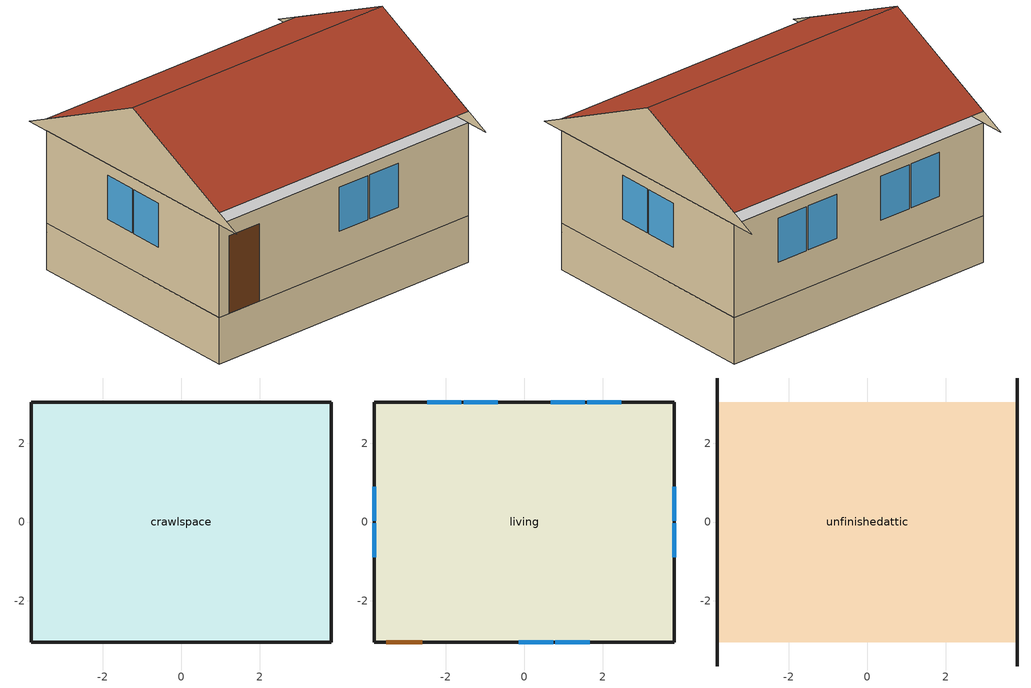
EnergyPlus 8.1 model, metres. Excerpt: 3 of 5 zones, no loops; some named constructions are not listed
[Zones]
crawlspace
 floor ground (GrndUninsUnfinCSFloor): -3.81,3.05 3.81,3.05 3.81,-3.05 -3.81,-3.05 z-1.22
 wall outside (CSRimJoist): -3.81,3.05 -3.81,-3.05 3.81,-3.05 3.81,3.05 -3.81,3.05 z-0.23:0
 wall ground (GrndInsUnfinCSWall): -3.81,3.05 -3.81,-3.05 3.81,-3.05 3.81,3.05 -3.81,3.05 z-1.22:0
living
 floor to crawlspace (UnfinCSInsFinFloor): -3.81,3.05 3.81,3.05 3.81,-3.05 -3.81,-3.05 z0
 wall outside (ExtInsFinWall): -3.81,3.05 -3.81,-3.05 3.81,-3.05 3.81,3.05 -3.81,3.05 z0:2.44
 window (left-Glass): -3.81,0.9 -3.81,0.03 / -3.81,-0.03 -3.81,-0.9 z0.98:2.13
 window (front-Glass): -0.14,-3.05 0.73,-3.05 / 0.79,-3.05 1.66,-3.05 z0.98:2.13
 window (right-Glass): 3.81,0.03 3.81,0.9 / 3.81,-0.9 3.81,-0.03 z0.98:2.13
 window (back-Glass): 1.54,3.05 0.67,3.05 / 2.47,3.05 1.6,3.05 / -1.6,3.05 -2.47,3.05 / -0.67,3.05 -1.54,3.05 z0.98:2.13
 door (livingDoors): -3.51,-3.05 -2.59,-3.05 z0:2.03
unfinishedattic
 floor to living (FinInsUnfinUAFloor): -3.81,3.05 3.81,3.05 3.81,-3.05 -3.81,-3.05 z2.44
 wall outside (ExtUninsUnfinWall): 3.81,-3.66,2.44 3.81,3.66,2.44 3.81,0,4.27; -3.81,3.66,2.44 -3.81,-3.66,2.44 -3.81,0,4.27
 roof outside (UnfinInsExtRoof): -3.81,-3.05,2.74 3.81,-3.05,2.74 3.81,0,4.27 -3.81,0,4.27; 3.81,3.05,2.74 -3.81,3.05,2.74 -3.81,0,4.27 3.81,0,4.27
[Material] Roughness=Rough
Name | Thickness {m} | Conductivity {W/m-K} | Density {kg/m^3} | Specific Heat {J/kg-K} | Thermal Absorptance | Solar Absorptance | Visible Absorptance
CarpetBareLayer | 0.0127 | 0.0433444 | 54.468 | 1339.84 | 0.9 | 0.9
CrawlCeilingIns | 0.23495 | 0.104255 | 106.365 | 1151.69
FloorMass | 0.015875 | 0.115458 | 544.68 | 1214.23 | 0.9 | 0.6
GypsumBoard-Ceiling | 0.0127 | 0.160291 | 801 | 837.4 | 0.9 | 0.3 | 0.1
Plywood-3_4in | 0.01905 | 0.115458 | 512.64 | 1214.23
UAAdditionalCeilingIns | 0.196342 | 0.0539976 | 16.02 | 1046.75
UATrussandIns | 0.0889 | 0.0564573 | 50.7834 | 1165.1
[Construction]
RevUnfinCSInsFinFloor: CarpetBareLayer, FloorMass, Plywood-3_4in, CrawlCeilingIns
RevFinInsUnfinUAFloor: UAAdditionalCeilingIns, UATrussandIns, GypsumBoard-Ceiling
[Schedule:Day:Hourly]
BathExhaustDay: FRACTION, 0, 0, 0, 0, 0, 0, 1, 0, 0, 0, 0, 0, 0, 0, 0, 0, 0, 0, 0, 0, 0, 0, 0, 0
CeilingFanWeekday; CeilingFanWeekend; CoolingSeasonSchedule04d; CoolingSeasonSchedule05d; CoolingSeasonSchedule06d; CoolingSeasonSchedule07d; CoolingSeasonSchedule08d; CoolingSeasonSchedule09d; CoolingSeasonSchedule10d: ON/OFF, 1, 1, 1, 1, 1, 1, 1, 1, 1, 1, 1, 1, 1, 1, 1, 1, 1, 1, 1, 1, 1, 1, 1, 1
ClothesDryerExhaustDay: FRACTION, 0, 0, 0, 0, 0, 0, 0, 0, 0, 0, 1, 0, 0, 0, 0, 0, 0, 0, 0, 0, 0, 0, 0, 0
CoolingSeasonSchedule01d; CoolingSeasonSchedule02d; CoolingSeasonSchedule03d; CoolingSeasonSchedule11d; CoolingSeasonSchedule12d: ON/OFF, 0, 0, 0, 0, 0, 0, 0, 0, 0, 0, 0, 0, 0, 0, 0, 0, 0, 0, 0, 0, 0, 0, 0, 0
NatVentClgSsnTempWkDay; NatVentClgSsnTempWkEnd; NatVentOvlpSsnTemp; NatVentOvlpSsnTempWkDay: TEMPERATURE, 22.2222, 22.2222, 22.2222, 22.2222, 22.2222, 22.2222, 22.2222, 22.2222, 22.2222, 22.2222, 22.2222, 22.2222, 22.2222, 22.2222, 22.2222, 22.2222, 22.2222, 22.2222, 22.2222, 22.2222, 22.2222, 22.2222, 22.2222, 22.2222
NatVentHtgSsnTempWkDay; NatVentHtgSsnTempWkEnd: TEMPERATURE, 23.8889, 23.8889, 23.8889, 23.8889, 23.8889, 23.8889, 23.8889, 23.8889, 23.8889, 23.8889, 23.8889, 23.8889, 23.8889, 23.8889, 23.8889, 23.8889, 23.8889, 23.8889, 23.8889, 23.8889, 23.8889, 23.8889, 23.8889, 23.8889
RangeHoodDay: FRACTION, 0, 0, 0, 0, 0, 0, 0, 0, 0, 0, 0, 0, 0, 0, 0, 0, 0, 1, 0, 0, 0, 0, 0, 0
[Schedule:Week:Compact]
BathExhaustWk: For: Weekdays, BathExhaustDay, For: CustomDay1, BathExhaustDay, For: CustomDay2, BathExhaustDay, For: AllOtherDays, BathExhaustDay
CeilingFanWeek: For: Weekdays, CeilingFanWeekday, For: CustomDay1, CeilingFanWeekday, For: CustomDay2, CeilingFanWeekend, For: AllOtherDays, CeilingFanWeekend
ClothesDryerExhaustWk: For: Weekdays, ClothesDryerExhaustDay, For: CustomDay1, ClothesDryerExhaustDay, For: CustomDay2, ClothesDryerExhaustDay, For: AllOtherDays, ClothesDryerExhaustDay
CoolingSeasonSchedule01: For: Weekdays, CoolingSeasonSchedule01d, For: CustomDay1, CoolingSeasonSchedule01d, For: CustomDay2, CoolingSeasonSchedule01d, For: AllOtherDays, CoolingSeasonSchedule01d
CoolingSeasonSchedule02: For: Weekdays, CoolingSeasonSchedule02d, For: CustomDay1, CoolingSeasonSchedule02d, For: CustomDay2, CoolingSeasonSchedule02d, For: AllOtherDays, CoolingSeasonSchedule02d
CoolingSeasonSchedule03: For: Weekdays, CoolingSeasonSchedule03d, For: CustomDay1, CoolingSeasonSchedule03d, For: CustomDay2, CoolingSeasonSchedule03d, For: AllOtherDays, CoolingSeasonSchedule03d
CoolingSeasonSchedule04: For: Weekdays, CoolingSeasonSchedule04d, For: CustomDay1, CoolingSeasonSchedule04d, For: CustomDay2, CoolingSeasonSchedule04d, For: AllOtherDays, CoolingSeasonSchedule04d
CoolingSeasonSchedule05: For: Weekdays, CoolingSeasonSchedule05d, For: CustomDay1, CoolingSeasonSchedule05d, For: CustomDay2, CoolingSeasonSchedule05d, For: AllOtherDays, CoolingSeasonSchedule05d
CoolingSeasonSchedule06: For: Weekdays, CoolingSeasonSchedule06d, For: CustomDay1, CoolingSeasonSchedule06d, For: CustomDay2, CoolingSeasonSchedule06d, For: AllOtherDays, CoolingSeasonSchedule06d
CoolingSeasonSchedule07: For: Weekdays, CoolingSeasonSchedule07d, For: CustomDay1, CoolingSeasonSchedule07d, For: CustomDay2, CoolingSeasonSchedule07d, For: AllOtherDays, CoolingSeasonSchedule07d
CoolingSeasonSchedule08: For: Weekdays, CoolingSeasonSchedule08d, For: CustomDay1, CoolingSeasonSchedule08d, For: CustomDay2, CoolingSeasonSchedule08d, For: AllOtherDays, CoolingSeasonSchedule08d
CoolingSeasonSchedule09: For: Weekdays, CoolingSeasonSchedule09d, For: CustomDay1, CoolingSeasonSchedule09d, For: CustomDay2, CoolingSeasonSchedule09d, For: AllOtherDays, CoolingSeasonSchedule09d
CoolingSeasonSchedule10: For: Weekdays, CoolingSeasonSchedule10d, For: CustomDay1, CoolingSeasonSchedule10d, For: CustomDay2, CoolingSeasonSchedule10d, For: AllOtherDays, CoolingSeasonSchedule10d
CoolingSeasonSchedule11: For: Weekdays, CoolingSeasonSchedule11d, For: CustomDay1, CoolingSeasonSchedule11d, For: CustomDay2, CoolingSeasonSchedule11d, For: AllOtherDays, CoolingSeasonSchedule11d
CoolingSeasonSchedule12: For: Weekdays, CoolingSeasonSchedule12d, For: CustomDay1, CoolingSeasonSchedule12d, For: CustomDay2, CoolingSeasonSchedule12d, For: AllOtherDays, CoolingSeasonSchedule12d
NatVentClgSsnTempWeek: For: Weekdays, NatVentClgSsnTempWkDay, For: CustomDay1, NatVentClgSsnTempWkDay, For: CustomDay2, NatVentClgSsnTempWkEnd, For: AllOtherDays, NatVentClgSsnTempWkEnd
NatVentHtgSsnTempWeek: For: Weekdays, NatVentHtgSsnTempWkDay, For: CustomDay1, NatVentHtgSsnTempWkDay, For: CustomDay2, NatVentHtgSsnTempWkEnd, For: AllOtherDays, NatVentHtgSsnTempWkEnd
NatVentOvlpSsnTempWeek: For: Weekdays, NatVentOvlpSsnTempWkDay, For: CustomDay1, NatVentOvlpSsnTempWkDay, For: CustomDay2, NatVentOvlpSsnTemp, For: AllOtherDays, NatVentOvlpSsnTemp
RangeHoodWk: For: Weekdays, RangeHoodDay, For: CustomDay1, RangeHoodDay, For: CustomDay2, RangeHoodDay, For: AllOtherDays, RangeHoodDay
